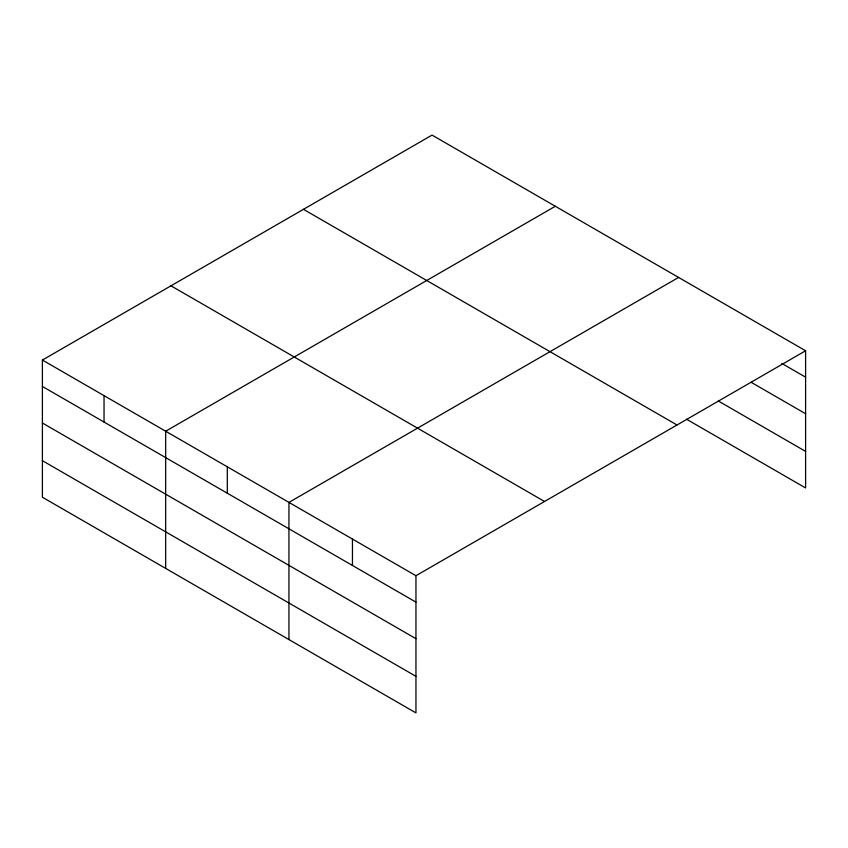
<?xml version="1.0" encoding="UTF-8"?>
<svg xmlns="http://www.w3.org/2000/svg" width="848" height="848" viewBox="0 0 848 848"><rect width="100%" height="100%" fill="white"/><g stroke="black" fill="none" stroke-linecap="round" stroke-linejoin="round"><path stroke-width="1.27" d="M805.6 350.765L432.045 135.097L42.4 360.05L42.4 497.235L415.955 712.903L415.955 575.718L805.6 350.765L805.6 487.95L686.53 419.209M555.313 206.265L165.678 431.219L165.678 568.404M678.591 277.434L288.945 502.398L288.945 639.583M781.782 363.421L805.6 377.169M751.169 382.3L805.6 413.729M718.277 400.977L805.6 451.39M303.457 209.329L677.022 424.996M170.978 285.818L544.543 501.486M42.4 360.05L415.955 575.718M42.4 386.455L415.955 602.133M42.4 423.014L415.955 638.692M42.4 460.676L415.955 676.354M352.45 539.063L352.45 565.468M227.306 466.813L227.306 493.218M104.039 395.634L104.039 422.05"/></g></svg>
